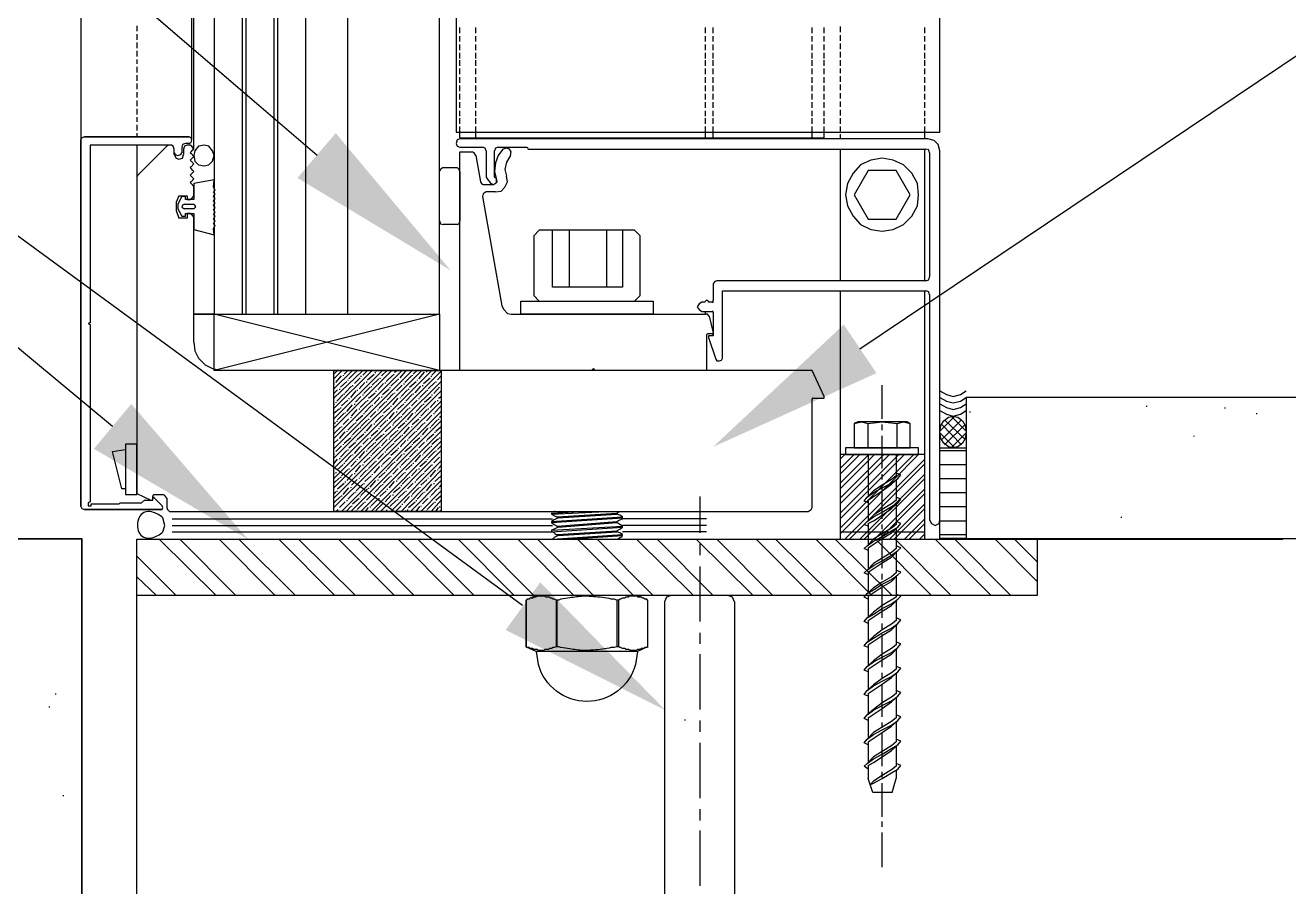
# Model space of a CAD drawing. Header units: millimetres. Extents: x 14345 to 64157, y -11631 to -3212.
# Drawn here: x 31338 to 32769, y -7122 to -6146 of the extents above; entities that cross this region are included whole.
import ezdxf

# ---------------------------------------------------------------- set-up
doc = ezdxf.new("R2010")
doc.units = ezdxf.units.MM
doc.header["$MEASUREMENT"] = 0
doc.layers.add('NewA-Zz_30_30-P_ExternalReferenceDrawing', color=7, linetype='Continuous')

msp = doc.modelspace()

# ---------------------------------------------------------------- hatches: boundary and pattern name
at = {"layer": 'NewA-Zz_30_30-P_ExternalReferenceDrawing', "linetype": 'Continuous', "lineweight": 13}
for points in [[(31689.4, -6268.3), (31646, -6319.1), (31819.6, -6423.8)], [(32302.2, -6540.3), (32265.2, -6485.2), (32117, -6623.9)], [(31457.7, -6575.2), (31415.3, -6626), (31589.9, -6728.6)], [(31921.2, -6777.3), (31882, -6831.3), (32063, -6922.3)]]:
    msp.add_hatch(color=7, dxfattribs=at).paths.add_polyline_path(points)

# ---------------------------------------------------------------- linework, layer by layer
at = {"layer": 'NewA-Zz_30_30-P_ExternalReferenceDrawing', "linetype": 'Continuous', "flags": 128}
for points in [[(31400.5, -3581.2), (31400.5, -6691.6)], [(31526.4, -6275.7), (31526.4, -3581.2)], [(31528.6, -6286.3), (31528.6, -3581.2)], [(31551.8, -3581.2), (31551.8, -6473.6), (31806.9, -6473.6), (31806.9, -3581.2)], [(31583.6, -6473.6), (31583.6, -3581.2)], [(31587.8, -6473.6), (31587.8, -3581.2)], [(31619.6, -6473.6), (31619.6, -3581.2)], [(31623.8, -6473.6), (31623.8, -3581.2)], [(31655.6, -6473.6), (31655.6, -3581.2)], [(31703.2, -6473.6), (31703.2, -3581.2)], [(31826, -6267.2), (32374.2, -6267.2), (32374.2, -3581.2)], [(31826, -3581.2), (31826, -6267.2), (32374.2, -6267.2)], [(31668.3, -6293.7), (30052.2, -4908.3), (29852.2, -4908.3)], [(32283.2, -6512.7), (34251.7, -5190.9), (34451.7, -5190.9)], [(31436.5, -6600.6), (30052.2, -5450.2), (29852.2, -5450.2)], [(31901.1, -6803.8), (30052.2, -5450.2)], [(31464, -6146.6), (31464, -6152.9)], [(31464, -6156.1), (31464, -6162.4)], [(31830.2, -6155), (31830.2, -6148.7)], [(31848.2, -6155), (31848.2, -6148.7)], [(32108.5, -6155), (32108.5, -6148.7)], [(32117, -6155), (32117, -6148.7)], [(32229.2, -6155), (32229.2, -6148.7)], [(32242.9, -6155), (32242.9, -6148.7)], [(32260.9, -6147.6), (32260.9, -6154)], [(32260.9, -6157.1), (32260.9, -6163.5)], [(32357.2, -6155), (32357.2, -6148.7)], [(31464, -6165.6), (31464, -6172)], [(31830.2, -6164.5), (31830.2, -6158.2)], [(31830.2, -6174.1), (31830.2, -6167.7)], [(31848.2, -6164.5), (31848.2, -6158.2)], [(31848.2, -6174.1), (31848.2, -6167.7)], [(32108.5, -6164.5), (32108.5, -6158.2)], [(32108.5, -6174.1), (32108.5, -6167.7)], [(32117, -6164.5), (32117, -6158.2)], [(32117, -6174.1), (32117, -6167.7)], [(32229.2, -6164.5), (32229.2, -6158.2)], [(32229.2, -6174.1), (32229.2, -6167.7)], [(32242.9, -6164.5), (32242.9, -6158.2)], [(32242.9, -6174.1), (32242.9, -6167.7)], [(32260.9, -6166.7), (32260.9, -6173)], [(32357.2, -6164.5), (32357.2, -6158.2)], [(32357.2, -6174.1), (32357.2, -6167.7)], [(31464, -6175.1), (31464, -6181.5)], [(31464, -6184.7), (31464, -6189.9)], [(31830.2, -6183.6), (31830.2, -6177.2)], [(31830.2, -6192.1), (31830.2, -6185.7)], [(31848.2, -6183.6), (31848.2, -6177.2)], [(31848.2, -6192.1), (31848.2, -6185.7)], [(32108.5, -6183.6), (32108.5, -6177.2)], [(32108.5, -6192.1), (32108.5, -6185.7)], [(32117, -6183.6), (32117, -6177.2)], [(32117, -6192.1), (32117, -6185.7)], [(32229.2, -6183.6), (32229.2, -6177.2)], [(32229.2, -6192.1), (32229.2, -6185.7)], [(32242.9, -6183.6), (32242.9, -6177.2)], [(32242.9, -6192.1), (32242.9, -6185.7)], [(32260.9, -6176.2), (32260.9, -6182.5)], [(32260.9, -6185.7), (32260.9, -6192.1)], [(32357.2, -6183.6), (32357.2, -6177.2)], [(32357.2, -6192.1), (32357.2, -6185.7)], [(31464, -6193.1), (31464, -6199.5)], [(31830.2, -6201.6), (31830.2, -6195.2)], [(31848.2, -6201.6), (31848.2, -6195.2)], [(32108.5, -6201.6), (32108.5, -6195.2)], [(32117, -6201.6), (32117, -6195.2)], [(32229.2, -6201.6), (32229.2, -6195.2)], [(32242.9, -6201.6), (32242.9, -6195.2)], [(32260.9, -6195.2), (32260.9, -6200.5)], [(32357.2, -6201.6), (32357.2, -6195.2)], [(31464, -6202.6), (31464, -6209)], [(31464, -6212.2), (31464, -6218.5)], [(31830.2, -6211.1), (31830.2, -6204.8)], [(31830.2, -6220.6), (31830.2, -6214.3)], [(31848.2, -6211.1), (31848.2, -6204.8)], [(31848.2, -6220.6), (31848.2, -6214.3)], [(32108.5, -6211.1), (32108.5, -6204.8)], [(32108.5, -6220.6), (32108.5, -6214.3)], [(32117, -6211.1), (32117, -6204.8)], [(32117, -6220.6), (32117, -6214.3)], [(32229.2, -6211.1), (32229.2, -6204.8)], [(32229.2, -6220.6), (32229.2, -6214.3)], [(32242.9, -6211.1), (32242.9, -6204.8)], [(32242.9, -6220.6), (32242.9, -6214.3)], [(32260.9, -6203.7), (32260.9, -6210.1)], [(32260.9, -6213.2), (32260.9, -6219.6)], [(32357.2, -6211.1), (32357.2, -6204.8)], [(32357.2, -6220.6), (32357.2, -6214.3)], [(31464, -6221.7), (31464, -6228)], [(31830.2, -6230.2), (31830.2, -6223.8)], [(31848.2, -6230.2), (31848.2, -6223.8)], [(32108.5, -6230.2), (32108.5, -6223.8)], [(32117, -6230.2), (32117, -6223.8)], [(32229.2, -6230.2), (32229.2, -6223.8)], [(32242.9, -6230.2), (32242.9, -6223.8)], [(32260.9, -6222.8), (32260.9, -6229.1)], [(32357.2, -6230.2), (32357.2, -6223.8)], [(31464, -6231.2), (31464, -6237.6)], [(31464, -6240.7), (31464, -6247.1)], [(31830.2, -6239.7), (31830.2, -6233.3)], [(31830.2, -6249.2), (31830.2, -6242.9)], [(31848.2, -6239.7), (31848.2, -6233.3)], [(31848.2, -6249.2), (31848.2, -6242.9)], [(32108.5, -6239.7), (32108.5, -6233.3)], [(32108.5, -6249.2), (32108.5, -6242.9)], [(32117, -6239.7), (32117, -6233.3)], [(32117, -6249.2), (32117, -6242.9)], [(32229.2, -6239.7), (32229.2, -6233.3)], [(32229.2, -6249.2), (32229.2, -6242.9)], [(32242.9, -6239.7), (32242.9, -6233.3)], [(32242.9, -6249.2), (32242.9, -6242.9)], [(32260.9, -6232.3), (32260.9, -6238.6)], [(32260.9, -6241.8), (32260.9, -6248.2)], [(32357.2, -6239.7), (32357.2, -6233.3)], [(32357.2, -6249.2), (32357.2, -6242.9)], [(31464, -6250.3), (31464, -6255.6)], [(31830.2, -6257.7), (31830.2, -6251.3)], [(31848.2, -6257.7), (31848.2, -6251.3)], [(32108.5, -6257.7), (32108.5, -6251.3)], [(32117, -6257.7), (32117, -6251.3)], [(32229.2, -6257.7), (32229.2, -6251.3)], [(32242.9, -6257.7), (32242.9, -6251.3)], [(32260.9, -6251.3), (32260.9, -6257.7)], [(32357.2, -6257.7), (32357.2, -6251.3)], [(31464, -6258.7), (31464, -6265.1)], [(31464, -6268.3), (31464, -6272.5)], [(31830.2, -6273.6), (31830.2, -6260.9)], [(31848.2, -6273.6), (31848.2, -6260.9)], [(32108.5, -6273.6), (32108.5, -6260.9)], [(32117, -6273.6), (32117, -6260.9)], [(32229.2, -6273.6), (32229.2, -6260.9)], [(32242.9, -6273.6), (32242.9, -6260.9)], [(32260.9, -6260.9), (32260.9, -6266.1)], [(32260.9, -6269.3), (32260.9, -6274.6)], [(32357.2, -6274.6), (32357.2, -6260.9)], [(31404.7, -6272.5), (31401.6, -6273.6), (31400.5, -6275.7)], [(31523.3, -6279.9), (31525.4, -6278.8), (31526.4, -6275.7), (31525.4, -6273.6), (31523.3, -6272.5), (31404.7, -6272.5), (31401.6, -6273.6), (31400.5, -6275.7), (31400.5, -6691.6), (31401.6, -6693.7), (31404.7, -6694.8), (31492.6, -6694.8), (31493.6, -6692.7)], [(31400.5, -6691.6), (31400.5, -6275.7)], [(31404.7, -6272.5), (31523.3, -6272.5)], [(31506.3, -6290.5), (31506.3, -6286.3), (31505.3, -6283.1), (31503.2, -6282), (31411.1, -6282), (31411.1, -6483.1), (31409, -6484.2), (31411.1, -6485.2), (31411.1, -6686.3), (31409, -6687.4), (31409, -6690.5), (31412.1, -6690.5), (31412.1, -6688.4), (31443.9, -6688.4), (31445, -6687.4), (31469.3, -6687.4), (31472.5, -6684.2), (31482, -6684.2), (31482, -6682.1)], [(31506.3, -6292.6), (31506.3, -6286.3), (31505.3, -6283.1), (31503.2, -6282), (31500, -6282), (31497.9, -6283.1), (31465.1, -6315.9), (31464, -6318), (31464, -6676.8), (31479.9, -6684.2), (31480.9, -6684.2), (31482, -6683.1), (31482, -6680)], [(31464, -6282), (31464, -6318)], [(31523.3, -6279.9), (31519, -6279.9), (31515.9, -6281), (31514.8, -6284.1), (31514.8, -6290.5)], [(31528.6, -6286.3), (31526.4, -6283.1), (31524.3, -6282), (31521.2, -6282), (31518, -6283.1), (31516.9, -6286.3), (31516.9, -6292.6)], [(31523.3, -6279.9), (31525.4, -6278.8), (31526.4, -6275.7), (31525.4, -6273.6), (31523.3, -6272.5)], [(32362.5, -6451.4), (32362.5, -6706.4), (32364.6, -6710.6), (32368.9, -6712.8), (32373.1, -6710.6), (32374.2, -6706.4), (32374.2, -6288.4), (32372.1, -6281), (32367.8, -6276.7), (32360.4, -6274.6), (31830.2, -6274.6), (31827, -6275.7), (31826, -6279.9), (31827, -6283.1), (31830.2, -6284.1), (31855.6, -6284.1)], [(32362.5, -6706.4), (32364.6, -6710.6), (32368.9, -6712.8), (32373.1, -6710.6), (32374.2, -6706.4), (32374.2, -6288.4), (32372.1, -6281), (32367.8, -6276.7), (32360.4, -6274.6), (31830.2, -6274.6), (31827, -6275.7), (31826, -6279.9), (31827, -6283.1), (31830.2, -6284.1)], [(31830.2, -6273.6), (32242.9, -6273.6)], [(31859.8, -6288.4), (31858.8, -6285.2), (31855.6, -6284.1)], [(31873.6, -6284.1), (31870.4, -6285.2), (31869.3, -6288.4)], [(31873.6, -6284.1), (31906.4, -6284.1), (31907.4, -6286.3), (32358.3, -6286.3)], [(31887.3, -6293.7), (31888.4, -6289.4), (31886.3, -6286.3), (31883.1, -6285.2), (31878.9, -6286.3)], [(31506.3, -6290.5), (31507.4, -6292.6), (31510.6, -6293.7), (31513.7, -6292.6), (31514.8, -6290.5)], [(31506.3, -6292.6), (31508.5, -6296.8), (31511.6, -6297.9), (31515.9, -6296.8), (31516.9, -6292.6)], [(31525.4, -6289.4), (31524.3, -6290.5), (31525.4, -6291.5)], [(31525.4, -6297.9), (31524.3, -6299), (31525.4, -6300)], [(31525.4, -6289.4), (31527.5, -6287.3), (31528.6, -6286.3)], [(31525.4, -6297.9), (31527.5, -6295.8), (31528.6, -6294.7), (31525.4, -6291.5)], [(31525.4, -6306.4), (31528.6, -6303.2), (31527.5, -6302.1), (31525.4, -6300)], [(32115.9, -6495.8), (32110.6, -6495.8), (32109.6, -6496.9), (32109.6, -6537.1), (31983.6, -6537.1), (31981.5, -6535), (31979.4, -6537.1), (31830.2, -6537.1), (31830.2, -6289.4), (31843.9, -6289.4)], [(31848.2, -6293.7), (31846.1, -6290.5), (31843.9, -6289.4)], [(31848.2, -6293.7), (31853.5, -6323.3), (31854.5, -6325.4), (31856.6, -6326.5), (31868.3, -6326.5), (31871.5, -6324.4), (31871.5, -6321.2)], [(31859.8, -6288.4), (31859.8, -6318), (31860.9, -6320.1), (31865.1, -6325.4), (31868.3, -6326.5), (31870.4, -6325.4), (31872.5, -6323.3), (31871.5, -6320.1), (31869.3, -6318), (31869.3, -6288.4)], [(31878.9, -6286.3), (31873.6, -6293.7), (31870.4, -6302.1), (31869.3, -6311.7), (31871.5, -6321.2)], [(31887.3, -6293.7), (31883.1, -6301.1), (31881, -6309.5), (31883.1, -6316.9)], [(32260.9, -6286.3), (32260.9, -6435.5)], [(32357.2, -6435.5), (32357.2, -6286.3)], [(32362.5, -6290.5), (32361.5, -6287.3), (32358.3, -6286.3)], [(32362.5, -6290.5), (32362.5, -6431.2)], [(31525.4, -6306.4), (31524.3, -6307.4), (31525.4, -6308.5)], [(31525.4, -6314.8), (31528.6, -6311.7), (31527.5, -6310.6), (31525.4, -6308.5)], [(31811.1, -6307.4), (31808, -6309.5), (31806.9, -6311.7)], [(31806.9, -6367.7), (31806.9, -6311.7)], [(31811.1, -6307.4), (31827, -6307.4)], [(31830.2, -6311.7), (31829.1, -6309.5), (31827, -6307.4)], [(31830.2, -6311.7), (31830.2, -6367.7)], [(31511.6, -6339.2), (31521.2, -6339.2), (31521.2, -6343.4), (31524.3, -6343.4), (31526.4, -6342.3), (31528.6, -6339.2), (31528.6, -6328.6), (31525.4, -6325.4)], [(31525.4, -6314.8), (31524.3, -6315.9), (31525.4, -6316.9)], [(31525.4, -6323.3), (31524.3, -6324.4), (31525.4, -6325.4)], [(31525.4, -6323.3), (31528.6, -6320.1), (31527.5, -6319.1), (31525.4, -6316.9)], [(31870.4, -6334.9), (31876.8, -6333.9), (31881, -6329.6), (31884.2, -6323.3), (31883.1, -6316.9)], [(31511.6, -6339.2), (31508.5, -6346.6), (31508.5, -6356.1), (31511.6, -6364.6)], [(31870.4, -6334.9), (31859.8, -6334.9), (31856.6, -6337.1), (31855.6, -6340.2), (31877.8, -6464.1), (31879.9, -6468.3), (31884.2, -6472.5), (31888.4, -6473.6), (32108.5, -6473.6)], [(31518, -6348.7), (31515.9, -6349.8), (31514.8, -6351.9), (31515.9, -6352.9), (31518, -6354)], [(31518, -6348.7), (31528.6, -6348.7)], [(31528.6, -6354), (31518, -6354)], [(31528.6, -6354), (31529.6, -6352.9), (31530.7, -6351.9), (31529.6, -6349.8), (31528.6, -6348.7)], [(31528.6, -6505.3), (31528.6, -6363.5), (31526.4, -6360.3), (31524.3, -6359.3), (31521.2, -6359.3), (31521.2, -6364.6), (31511.6, -6364.6)], [(31806.9, -6367.7), (31808, -6370.9), (31811.1, -6372)], [(31827, -6372), (31811.1, -6372)], [(31827, -6372), (31829.1, -6370.9), (31830.2, -6367.7)], [(31920.1, -6378.3), (31913.8, -6384.7)], [(31913.8, -6384.7), (31913.8, -6452.4)], [(32028.1, -6378.3), (31920.1, -6378.3)], [(32014.3, -6378.3), (32014.3, -6442.9), (31935, -6442.9), (31935, -6378.3)], [(31954, -6378.3), (31954, -6442.9)], [(31996.3, -6378.3), (31996.3, -6442.9)], [(32034.4, -6384.7), (32028.1, -6378.3)], [(32028.1, -6458.8), (32034.4, -6452.4), (32034.4, -6384.7)], [(32358.3, -6435.5), (32121.2, -6435.5), (32119.1, -6436.5), (32117, -6438.7)], [(32117, -6438.7), (32117, -6457.7)], [(32358.3, -6435.5), (32361.5, -6434.4), (32362.5, -6431.2)], [(31913.8, -6452.4), (31920.1, -6458.8)], [(32115.9, -6459.8), (32111.7, -6459.8), (32111.7, -6458.8), (32109.6, -6457.7), (32107.5, -6459.8), (32104.3, -6459.8), (32101.1, -6461.9), (32099, -6465.1), (32101.1, -6468.3), (32104.3, -6470.4), (32115.9, -6470.4)], [(32117, -6471.5), (32117, -6497.9), (32111.7, -6497.9), (32111.7, -6500), (32120.2, -6524.4), (32121.2, -6526.5), (32124.4, -6526.5), (32126.5, -6525.4), (32127.6, -6523.3), (32127.6, -6447.1), (32358.3, -6447.1)], [(32115.9, -6459.8), (32117, -6459.8), (32117, -6457.7)], [(32260.9, -6447.1), (32260.9, -6720.2), (32357.2, -6720.2), (32357.2, -6447.1)], [(32362.5, -6451.4), (32361.5, -6448.2), (32358.3, -6447.1)], [(31920.1, -6458.8), (32028.1, -6458.8)], [(32108.5, -6473.6), (32108.5, -6470.4)], [(32117, -6471.5), (32117, -6470.4), (32115.9, -6470.4)], [(31551.8, -6473.6), (31528.6, -6473.6)], [(31528.6, -6473.6), (31551.8, -6473.6)], [(31806.9, -6537.1), (31551.8, -6473.6)], [(31806.9, -6473.6), (31551.8, -6537.1)], [(32112.8, -6475.7), (32110.6, -6473.6), (32108.5, -6473.6)], [(32112.8, -6475.7), (32117, -6494.7)], [(32115.9, -6495.8), (32117, -6495.8), (32117, -6494.7)], [(31528.6, -6505.3), (31529.6, -6514.9), (31533.9, -6523.3), (31541.3, -6530.7), (31549.7, -6535), (31560.3, -6537.1)], [(32230.2, -6568.8), (32242.9, -6568.8), (32242.9, -6566.7), (32229.2, -6537.1), (31560.3, -6537.1)], [(31687.3, -6546.6), (31696.8, -6537.1)], [(31687.3, -6558.2), (31708.5, -6537.1)], [(31687.3, -6568.8), (31720.1, -6537.1)], [(31687.3, -6580.5), (31730.7, -6537.1)], [(31687.3, -6592.1), (31742.3, -6537.1)], [(31687.3, -6602.7), (31752.9, -6537.1)], [(31687.3, -6614.3), (31764.6, -6537.1)], [(31687.3, -6626), (31776.2, -6537.1)], [(31687.3, -6636.6), (31786.8, -6537.1)], [(31687.3, -6648.2), (31798.4, -6537.1)], [(31687.3, -6659.8), (31809, -6538.1)], [(31687.3, -6541.3), (31690.5, -6538.1)], [(31689.4, -6550.8), (31695.8, -6543.4)], [(31697.9, -6542.4), (31697.9, -6543.4)], [(31699, -6541.3), (31703.2, -6537.1)], [(31704.2, -6546.6), (31711.7, -6539.2)], [(31712.7, -6538.1), (31712.7, -6539.2)], [(31718, -6543.4), (31718, -6544.5)], [(31720.1, -6542.4), (31725.4, -6537.1)], [(31725.4, -6547.7), (31732.8, -6541.3)], [(31733.9, -6539.2), (31733.9, -6540.3)], [(31734.9, -6538.1), (31737.1, -6537.1)], [(31741.3, -6543.4), (31747.6, -6537.1)], [(31746.6, -6549.8), (31754, -6542.4)], [(31755, -6541.3), (31755, -6542.4)], [(31756.1, -6539.2), (31759.3, -6537.1)], [(31762.5, -6545.5), (31768.8, -6538.1)], [(31767.7, -6550.8), (31775.2, -6543.4)], [(31776.2, -6542.4), (31776.2, -6543.4)], [(31777.3, -6541.3), (31781.5, -6537.1)], [(31783.6, -6546.6), (31790, -6539.2)], [(31792.1, -6538.1), (31792.1, -6539.2)], [(31797.4, -6543.4), (31797.4, -6544.5)], [(31798.4, -6542.4), (31803.7, -6537.1)], [(31804.8, -6547.7), (31809, -6543.4)], [(31687.3, -6670.4), (31809, -6549.8)], [(31687.3, -6551.9), (31687.3, -6553)], [(31694.7, -6556.1), (31702.1, -6549.8)], [(31700, -6562.5), (31707.4, -6555.1)], [(31703.2, -6547.7), (31703.2, -6548.7)], [(31708.5, -6554), (31708.5, -6555.1)], [(31710.6, -6551.9), (31716.9, -6545.5)], [(31715.9, -6558.2), (31722.2, -6550.8)], [(31721.2, -6563.5), (31728.6, -6556.1)], [(31724.4, -6549.8), (31724.4, -6550.8)], [(31729.6, -6555.1), (31729.6, -6556.1)], [(31730.7, -6554), (31738.1, -6546.6)], [(31737.1, -6559.3), (31743.4, -6551.9)], [(31739.2, -6545.5), (31739.2, -6546.6)], [(31745.5, -6550.8), (31745.5, -6551.9)], [(31750.8, -6556.1), (31750.8, -6557.2)], [(31751.9, -6555.1), (31759.3, -6547.7)], [(31758.2, -6560.4), (31764.6, -6554)], [(31760.3, -6546.6), (31760.3, -6547.7)], [(31766.7, -6551.9), (31766.7, -6553)], [(31773, -6556.1), (31780.4, -6549.8)], [(31779.4, -6562.5), (31785.7, -6555.1)], [(31781.5, -6547.7), (31781.5, -6548.7)], [(31787.9, -6554), (31787.9, -6555.1)], [(31788.9, -6551.9), (31796.3, -6545.5)], [(31794.2, -6558.2), (31801.6, -6550.8)], [(31800.6, -6563.5), (31806.9, -6556.1)], [(31802.7, -6549.8), (31802.7, -6550.8)], [(32308.6, -6592.1), (32308.6, -6554)], [(31497.9, -6682.1), (31497.9, -6692.7), (31498.9, -6694.8), (31501, -6696.9), (32224.9, -6696.9), (32228.1, -6694.8), (32229.2, -6692.7), (32229.2, -6569.9)], [(31687.3, -6563.5), (31691.5, -6559.3)], [(31687.3, -6682.1), (31809, -6560.4)], [(31687.3, -6692.7), (31809, -6572)], [(31690.5, -6572), (31697.9, -6564.6)], [(31693.7, -6558.2), (31693.7, -6559.3)], [(31695.8, -6577.3), (31703.2, -6570.9)], [(31699, -6563.5), (31699, -6564.6)], [(31704.2, -6568.8), (31704.2, -6569.9)], [(31706.4, -6567.8), (31712.7, -6560.4)], [(31711.7, -6573.1), (31718, -6566.7)], [(31713.8, -6559.3), (31713.8, -6560.4)], [(31716.9, -6579.4), (31724.4, -6572)], [(31720.1, -6564.6), (31720.1, -6565.7)], [(31725.4, -6570.9), (31725.4, -6572)], [(31726.5, -6568.8), (31733.9, -6562.5)], [(31732.8, -6575.2), (31739.2, -6567.8)], [(31734.9, -6560.4), (31734.9, -6561.4)], [(31741.3, -6566.7), (31741.3, -6567.8)], [(31742.3, -6564.6), (31749.8, -6558.2)], [(31746.6, -6572), (31746.6, -6573.1)], [(31747.6, -6570.9), (31755, -6563.5)], [(31754, -6576.2), (31760.3, -6568.8)], [(31756.1, -6562.5), (31756.1, -6563.5)], [(31762.5, -6567.8), (31762.5, -6568.8)], [(31763.5, -6566.7), (31770.9, -6559.3)], [(31768.8, -6572), (31776.2, -6564.6)], [(31772, -6558.2), (31772, -6559.3)], [(31775.2, -6577.3), (31781.5, -6570.9)], [(31777.3, -6563.5), (31777.3, -6564.6)], [(31783.6, -6568.8), (31783.6, -6569.9)], [(31784.7, -6567.8), (31792.1, -6560.4)], [(31790, -6573.1), (31797.4, -6566.7)], [(31793.1, -6559.3), (31793.1, -6560.4)], [(31796.3, -6579.4), (31802.7, -6572)], [(31798.4, -6564.6), (31798.4, -6565.7)], [(31804.8, -6570.9), (31804.8, -6572)], [(31805.8, -6568.8), (31809, -6566.7)], [(32230.2, -6568.8), (32229.2, -6568.8), (32229.2, -6569.9)], [(32374.2, -6560.4), (32381.6, -6564.6), (32389, -6566.7), (32397.5, -6564.6), (32403.8, -6560.4)], [(32374.2, -6567.8), (32381.6, -6572), (32389, -6574.1), (32397.5, -6572), (32403.8, -6567.8)], [(31687.3, -6575.2), (31687.3, -6576.2)], [(31687.3, -6585.8), (31693.7, -6580.5)], [(31689.4, -6573.1), (31689.4, -6574.1)], [(31691.5, -6593.2), (31699, -6585.8)], [(31694.7, -6579.4), (31694.7, -6580.5)], [(31695.8, -6696.9), (31809, -6583.6)], [(31700, -6584.7), (31700, -6585.8)], [(31702.1, -6583.6), (31708.5, -6576.2)], [(31707.4, -6588.9), (31713.8, -6581.5)], [(31710.6, -6575.2), (31710.6, -6576.2)], [(31715.9, -6580.5), (31715.9, -6581.5)], [(31721.2, -6585.8), (31721.2, -6586.8)], [(31722.2, -6584.7), (31729.6, -6577.3)], [(31728.6, -6590), (31734.9, -6583.6)], [(31730.7, -6576.2), (31730.7, -6577.3)], [(31737.1, -6581.5), (31737.1, -6582.6)], [(31738.1, -6580.5), (31745.5, -6573.1)], [(31743.4, -6585.8), (31750.8, -6579.4)], [(31749.8, -6592.1), (31756.1, -6584.7)], [(31751.9, -6577.3), (31751.9, -6578.4)], [(31758.2, -6583.6), (31758.2, -6584.7)], [(31759.3, -6581.5), (31766.7, -6575.2)], [(31764.6, -6587.9), (31772, -6580.5)], [(31767.7, -6573.1), (31767.7, -6574.1)], [(31770.9, -6593.2), (31777.3, -6585.8)], [(31773, -6579.4), (31773, -6580.5)], [(31779.4, -6584.7), (31779.4, -6585.8)], [(31780.4, -6583.6), (31787.9, -6576.2)], [(31785.7, -6588.9), (31793.1, -6581.5)], [(31788.9, -6575.2), (31788.9, -6576.2)], [(31794.2, -6580.5), (31794.2, -6581.5)], [(31800.6, -6585.8), (31800.6, -6586.8)], [(31801.6, -6584.7), (31809, -6577.3)], [(32374.2, -6575.2), (32381.6, -6579.4), (32389, -6581.5), (32397.5, -6579.4), (32403.8, -6575.2)], [(32374.2, -6582.6), (32381.6, -6586.8), (32389, -6588.9), (32397.5, -6586.8), (32403.8, -6582.6)], [(32408, -6583.6), (32408, -6584.7)], [(32608.1, -6577.3), (32608.1, -6578.4)], [(32697, -6579.4), (32697, -6580.5)], [(32732.9, -6585.8), (32732.9, -6586.8)], [(31687.3, -6597.4), (31689.4, -6596.3)], [(31690.5, -6594.2), (31690.5, -6595.3)], [(31695.8, -6600.6), (31695.8, -6601.6)], [(31697.9, -6598.5), (31704.2, -6592.1)], [(31703.2, -6604.8), (31710.6, -6597.4)], [(31706.4, -6590), (31706.4, -6591.1)], [(31706.4, -6696.9), (31809, -6594.2)], [(31711.7, -6596.3), (31711.7, -6597.4)], [(31712.7, -6594.2), (31720.1, -6587.9)], [(31718, -6600.6), (31725.4, -6593.2)], [(31724.4, -6605.9), (31730.7, -6598.5)], [(31726.5, -6592.1), (31726.5, -6593.2)], [(31732.8, -6597.4), (31732.8, -6598.5)], [(31733.9, -6596.3), (31741.3, -6588.9)], [(31739.2, -6601.6), (31746.6, -6594.2)], [(31742.3, -6587.9), (31742.3, -6588.9)], [(31745.5, -6606.9), (31751.9, -6600.6)], [(31747.6, -6593.2), (31747.6, -6594.2)], [(31754, -6598.5), (31754, -6599.5)], [(31755, -6597.4), (31762.5, -6590)], [(31760.3, -6602.7), (31767.7, -6596.3)], [(31763.5, -6588.9), (31763.5, -6590)], [(31768.8, -6594.2), (31768.8, -6595.3)], [(31775.2, -6600.6), (31775.2, -6601.6)], [(31776.2, -6598.5), (31783.6, -6592.1)], [(31781.5, -6604.8), (31788.9, -6597.4)], [(31784.7, -6590), (31784.7, -6591.1)], [(31790, -6596.3), (31790, -6597.4)], [(31792.1, -6594.2), (31798.4, -6587.9)], [(31797.4, -6600.6), (31804.8, -6593.2)], [(31802.7, -6605.9), (31809, -6600.6)], [(31805.8, -6592.1), (31805.8, -6593.2)], [(31806.9, -6590), (31809, -6588.9)], [(32276.8, -6597.4), (32285.3, -6595.3), (32292.7, -6597.4)], [(32337.1, -6595.3), (32281, -6595.3), (32276.8, -6597.4)], [(32276.8, -6597.4), (32276.8, -6624.9), (32340.3, -6624.9)], [(32292.7, -6597.4), (32308.6, -6595.3), (32325.5, -6597.4)], [(32292.7, -6624.9), (32292.7, -6597.4)], [(32308.6, -6604.8), (32308.6, -6598.5)], [(32325.5, -6597.4), (32332.9, -6595.3), (32340.3, -6597.4)], [(32325.5, -6624.9), (32325.5, -6597.4)], [(32340.3, -6597.4), (32337.1, -6595.3)], [(32340.3, -6624.9), (32340.3, -6597.4)], [(32391.1, -6588.9), (32374.2, -6605.9)], [(32398.5, -6593.2), (32376.3, -6615.4)], [(32376.3, -6598.5), (32398.5, -6621.7)], [(32379.5, -6593.2), (32402.7, -6615.4)], [(32402.7, -6598.5), (32379.5, -6621.7)], [(32386.9, -6588.9), (32403.8, -6605.9)], [(31687.3, -6609), (31694.7, -6601.6)], [(31691.5, -6615.4), (31691.5, -6616.5)], [(31693.7, -6614.3), (31700, -6606.9)], [(31699, -6619.6), (31706.4, -6613.3)], [(31702.1, -6605.9), (31702.1, -6606.9)], [(31707.4, -6611.2), (31707.4, -6612.2)], [(31708.5, -6610.1), (31715.9, -6602.7)], [(31713.8, -6615.4), (31721.2, -6609)], [(31716.9, -6601.6), (31716.9, -6602.7)], [(31718, -6696.9), (31809, -6605.9)], [(31720.1, -6620.7), (31726.5, -6614.3)], [(31722.2, -6606.9), (31722.2, -6608)], [(31728.6, -6613.3), (31728.6, -6614.3)], [(31729.6, -6611.2), (31737.1, -6604.8)], [(31734.9, -6616.5), (31742.3, -6610.1)], [(31738.1, -6602.7), (31738.1, -6603.8)], [(31741.3, -6622.8), (31747.6, -6615.4)], [(31743.4, -6609), (31743.4, -6610.1)], [(31749.8, -6614.3), (31749.8, -6615.4)], [(31750.8, -6613.3), (31758.2, -6605.9)], [(31756.1, -6618.6), (31763.5, -6611.2)], [(31759.3, -6604.8), (31759.3, -6605.9)], [(31764.6, -6610.1), (31764.6, -6611.2)], [(31766.7, -6609), (31773, -6601.6)], [(31770.9, -6615.4), (31770.9, -6616.5)], [(31772, -6614.3), (31779.4, -6606.9)], [(31777.3, -6619.6), (31784.7, -6613.3)], [(31780.4, -6605.9), (31780.4, -6606.9)], [(31785.7, -6611.2), (31785.7, -6612.2)], [(31787.9, -6610.1), (31794.2, -6602.7)], [(31793.1, -6615.4), (31800.6, -6609)], [(31796.3, -6601.6), (31796.3, -6602.7)], [(31798.4, -6620.7), (31805.8, -6614.3)], [(31801.6, -6606.9), (31801.6, -6608)], [(31806.9, -6613.3), (31806.9, -6614.3)], [(32308.6, -6648.2), (32308.6, -6611.2)], [(32374.2, -6608), (32391.1, -6624.9)], [(32403.8, -6608), (32386.9, -6624.9)], [(32662, -6611.2), (32662, -6612.2)], [(31687.3, -6619.6), (31690.5, -6616.5)], [(31689.4, -6629.2), (31695.8, -6622.8)], [(31694.7, -6635.5), (31702.1, -6628.1)], [(31697.9, -6620.7), (31697.9, -6621.7)], [(31703.2, -6627), (31703.2, -6628.1)], [(31704.2, -6624.9), (31711.7, -6618.6)], [(31710.6, -6631.3), (31716.9, -6623.9)], [(31712.7, -6616.5), (31712.7, -6617.5)], [(31715.9, -6636.6), (31722.2, -6629.2)], [(31718, -6622.8), (31718, -6623.9)], [(31724.4, -6628.1), (31724.4, -6629.2)], [(31725.4, -6627), (31732.8, -6619.6)], [(31729.6, -6696.9), (31809, -6617.5)], [(31730.7, -6632.3), (31738.1, -6624.9)], [(31733.9, -6618.6), (31733.9, -6619.6)], [(31739.2, -6623.9), (31739.2, -6624.9)], [(31740.2, -6696.9), (31809, -6628.1)], [(31745.5, -6629.2), (31745.5, -6630.2)], [(31746.6, -6628.1), (31754, -6620.7)], [(31751.9, -6633.4), (31759.3, -6627)], [(31755, -6619.6), (31755, -6620.7)], [(31760.3, -6624.9), (31760.3, -6626)], [(31762.5, -6623.9), (31768.8, -6616.5)], [(31767.7, -6629.2), (31775.2, -6622.8)], [(31773, -6635.5), (31780.4, -6628.1)], [(31776.2, -6620.7), (31776.2, -6621.7)], [(31781.5, -6627), (31781.5, -6628.1)], [(31783.6, -6624.9), (31790, -6618.6)], [(31788.9, -6631.3), (31796.3, -6623.9)], [(31792.1, -6616.5), (31792.1, -6617.5)], [(31794.2, -6636.6), (31801.6, -6629.2)], [(31797.4, -6622.8), (31797.4, -6623.9)], [(31802.7, -6628.1), (31802.7, -6629.2)], [(31804.8, -6627), (31809, -6622.8)], [(32374.2, -6628.1), (32403.8, -6628.1)], [(31687.3, -6631.3), (31687.3, -6632.3)], [(31687.3, -6642.9), (31691.5, -6637.6)], [(31690.5, -6650.3), (31697.9, -6644)], [(31693.7, -6636.6), (31693.7, -6637.6)], [(31699, -6641.9), (31699, -6642.9)], [(31700, -6640.8), (31707.4, -6633.4)], [(31706.4, -6646.1), (31712.7, -6639.7)], [(31708.5, -6632.3), (31708.5, -6633.4)], [(31713.8, -6637.6), (31713.8, -6638.7)], [(31720.1, -6644), (31720.1, -6645)], [(31721.2, -6641.9), (31728.6, -6635.5)], [(31726.5, -6648.2), (31733.9, -6640.8)], [(31729.6, -6633.4), (31729.6, -6634.4)], [(31734.9, -6639.7), (31734.9, -6640.8)], [(31737.1, -6637.6), (31743.4, -6631.3)], [(31742.3, -6644), (31749.8, -6636.6)], [(31747.6, -6649.3), (31755, -6641.9)], [(31750.8, -6635.5), (31750.8, -6636.6)], [(31751.9, -6696.9), (31809, -6639.7)], [(31756.1, -6640.8), (31756.1, -6641.9)], [(31758.2, -6639.7), (31764.6, -6632.3)], [(31763.5, -6645), (31770.9, -6637.6)], [(31766.7, -6631.3), (31766.7, -6632.3)], [(31768.8, -6650.3), (31776.2, -6644)], [(31772, -6636.6), (31772, -6637.6)], [(31777.3, -6641.9), (31777.3, -6642.9)], [(31779.4, -6640.8), (31785.7, -6633.4)], [(31784.7, -6646.1), (31792.1, -6639.7)], [(31787.9, -6632.3), (31787.9, -6633.4)], [(31793.1, -6637.6), (31793.1, -6638.7)], [(31798.4, -6644), (31798.4, -6645)], [(31800.6, -6641.9), (31806.9, -6635.5)], [(32260.9, -6648.2), (32276.8, -6632.3)], [(32260.9, -6665.1), (32293.7, -6632.3)], [(32260.9, -6682.1), (32310.7, -6632.3)], [(32260.9, -6699), (32327.6, -6632.3)], [(32260.9, -6715.9), (32344.5, -6632.3)], [(32260.9, -6637.6), (32266.2, -6632.3)], [(32260.9, -6654.6), (32283.2, -6632.3)], [(32260.9, -6671.5), (32300.1, -6632.3)], [(32260.9, -6688.4), (32317, -6632.3)], [(32260.9, -6705.4), (32334, -6632.3)], [(32260.9, -6722.3), (32349.8, -6632.3)], [(32266.2, -6728.6), (32357.2, -6637.6)], [(32271.5, -6728.6), (32357.2, -6642.9)], [(32292.7, -6632.3), (32292.7, -6678.9)], [(32324.4, -6632.3), (32324.4, -6656.7)], [(32374.2, -6644), (32403.8, -6644)], [(31687.3, -6653.5), (31687.3, -6654.6)], [(31689.4, -6652.4), (31689.4, -6653.5)], [(31694.7, -6657.7), (31694.7, -6658.8)], [(31695.8, -6656.7), (31703.2, -6649.3)], [(31702.1, -6662), (31708.5, -6654.6)], [(31704.2, -6648.2), (31704.2, -6649.3)], [(31710.6, -6653.5), (31710.6, -6654.6)], [(31711.7, -6652.4), (31718, -6645)], [(31716.9, -6657.7), (31724.4, -6650.3)], [(31722.2, -6663), (31729.6, -6656.7)], [(31725.4, -6649.3), (31725.4, -6650.3)], [(31730.7, -6654.6), (31730.7, -6655.6)], [(31732.8, -6653.5), (31739.2, -6646.1)], [(31738.1, -6658.8), (31745.5, -6652.4)], [(31741.3, -6645), (31741.3, -6646.1)], [(31743.4, -6665.1), (31750.8, -6657.7)], [(31746.6, -6650.3), (31746.6, -6651.4)], [(31751.9, -6656.7), (31751.9, -6657.7)], [(31754, -6654.6), (31760.3, -6648.2)], [(31759.3, -6660.9), (31766.7, -6653.5)], [(31762.5, -6646.1), (31762.5, -6647.1)], [(31763.5, -6696.9), (31809, -6650.3)], [(31767.7, -6652.4), (31767.7, -6653.5)], [(31773, -6657.7), (31773, -6658.8)], [(31775.2, -6656.7), (31781.5, -6649.3)], [(31780.4, -6662), (31787.9, -6654.6)], [(31783.6, -6648.2), (31783.6, -6649.3)], [(31788.9, -6653.5), (31788.9, -6654.6)], [(31790, -6652.4), (31797.4, -6645)], [(31796.3, -6657.7), (31802.7, -6650.3)], [(31801.6, -6663), (31809, -6656.7)], [(31804.8, -6649.3), (31804.8, -6650.3)], [(31805.8, -6648.2), (31809, -6645)], [(32283.2, -6728.6), (32357.2, -6654.6)], [(32292.7, -6687.4), (32288.4, -6685.2), (32291.6, -6681), (32299, -6675.7), (32308.6, -6670.4), (32319.1, -6665.1), (32326.5, -6659.8), (32329.7, -6655.6), (32324.4, -6653.5)], [(32324.4, -6656.7), (32319.1, -6660.9), (32308.6, -6667.3), (32299, -6673.6), (32291.6, -6681)], [(32308.6, -6660.9), (32308.6, -6654.6)], [(31687.3, -6665.1), (31693.7, -6658.8)], [(31691.5, -6671.5), (31699, -6665.1)], [(31697.9, -6677.8), (31704.2, -6670.4)], [(31700, -6663), (31700, -6664.1)], [(31706.4, -6669.4), (31706.4, -6670.4)], [(31707.4, -6667.3), (31713.8, -6660.9)], [(31712.7, -6673.6), (31720.1, -6666.2)], [(31715.9, -6658.8), (31715.9, -6659.8)], [(31718, -6678.9), (31725.4, -6671.5)], [(31721.2, -6665.1), (31721.2, -6666.2)], [(31726.5, -6670.4), (31726.5, -6671.5)], [(31728.6, -6669.4), (31734.9, -6662)], [(31733.9, -6674.7), (31741.3, -6667.3)], [(31737.1, -6660.9), (31737.1, -6662)], [(31742.3, -6666.2), (31742.3, -6667.3)], [(31747.6, -6671.5), (31747.6, -6672.5)], [(31749.8, -6670.4), (31756.1, -6663)], [(31755, -6675.7), (31762.5, -6669.4)], [(31758.2, -6662), (31758.2, -6663)], [(31763.5, -6667.3), (31763.5, -6668.3)], [(31764.6, -6666.2), (31772, -6658.8)], [(31770.9, -6671.5), (31777.3, -6665.1)], [(31774.1, -6696.9), (31809, -6662)], [(31776.2, -6677.8), (31783.6, -6670.4)], [(31779.4, -6663), (31779.4, -6664.1)], [(31784.7, -6669.4), (31784.7, -6670.4)], [(31785.7, -6667.3), (31793.1, -6660.9)], [(31792.1, -6673.6), (31798.4, -6666.2)], [(31794.2, -6658.8), (31794.2, -6659.8)], [(31797.4, -6678.9), (31804.8, -6671.5)], [(31800.6, -6665.1), (31800.6, -6666.2)], [(31805.8, -6670.4), (31805.8, -6671.5)], [(31806.9, -6669.4), (31809, -6667.3)], [(32288.4, -6728.6), (32357.2, -6659.8)], [(32292.7, -6684.2), (32308.6, -6673.6), (32319.1, -6666.2), (32326.5, -6659.8)], [(32300.1, -6728.6), (32357.2, -6671.5)], [(32308.6, -6705.4), (32308.6, -6667.3)], [(32324.4, -6660.9), (32324.4, -6684.2)], [(32374.2, -6659.8), (32403.8, -6659.8)], [(31483.1, -6677.8), (31482, -6678.9), (31482, -6680)], [(31484.1, -6682.1), (31483.1, -6681), (31482, -6682.1)], [(31483.1, -6677.8), (31493.6, -6677.8)], [(31484.1, -6682.1), (31492.6, -6690.5)], [(31497.9, -6682.1), (31495.8, -6678.9), (31493.6, -6677.8)], [(31687.3, -6676.8), (31689.4, -6674.7)], [(31687.3, -6687.4), (31694.7, -6680)], [(31690.5, -6673.6), (31690.5, -6674.7)], [(31693.7, -6692.7), (31700, -6686.3)], [(31695.8, -6678.9), (31695.8, -6680)], [(31702.1, -6684.2), (31702.1, -6685.2)], [(31703.2, -6683.1), (31710.6, -6675.7)], [(31708.5, -6688.4), (31715.9, -6682.1)], [(31711.7, -6674.7), (31711.7, -6675.7)], [(31716.9, -6680), (31716.9, -6681)], [(31722.2, -6686.3), (31722.2, -6687.4)], [(31724.4, -6684.2), (31730.7, -6677.8)], [(31729.6, -6690.5), (31737.1, -6683.1)], [(31732.8, -6675.7), (31732.8, -6676.8)], [(31738.1, -6682.1), (31738.1, -6683.1)], [(31739.2, -6680), (31746.6, -6673.6)], [(31745.5, -6686.3), (31751.9, -6678.9)], [(31750.8, -6691.6), (31758.2, -6684.2)], [(31754, -6677.8), (31754, -6678.9)], [(31759.3, -6683.1), (31759.3, -6684.2)], [(31760.3, -6682.1), (31767.7, -6674.7)], [(31766.7, -6687.4), (31773, -6680)], [(31768.8, -6673.6), (31768.8, -6674.7)], [(31772, -6692.7), (31779.4, -6686.3)], [(31775.2, -6678.9), (31775.2, -6680)], [(31780.4, -6684.2), (31780.4, -6685.2)], [(31781.5, -6683.1), (31788.9, -6675.7)], [(31785.7, -6696.9), (31809, -6673.6)], [(31787.9, -6688.4), (31794.2, -6682.1)], [(31790, -6674.7), (31790, -6675.7)], [(31796.3, -6680), (31796.3, -6681)], [(31797.4, -6696.9), (31809, -6684.2)], [(31801.6, -6686.3), (31801.6, -6687.4)], [(31802.7, -6684.2), (31809, -6678.9)], [(32102.2, -6680), (32102.2, -6721.2)], [(32292.7, -6713.8), (32288.4, -6711.7), (32291.6, -6708.5), (32299, -6703.2), (32308.6, -6697.9), (32319.1, -6691.6), (32326.5, -6687.4), (32329.7, -6683.1), (32324.4, -6681)], [(32324.4, -6684.2), (32319.1, -6688.4), (32308.6, -6694.8), (32299, -6701.1), (32291.6, -6708.5)], [(32292.7, -6684.2), (32292.7, -6706.4)], [(32305.4, -6728.6), (32357.2, -6676.8)], [(32374.2, -6675.7), (32403.8, -6675.7)], [(31400.5, -6691.6), (31401.6, -6693.7), (31404.7, -6694.8)], [(31491.5, -6694.8), (31404.7, -6694.8)], [(31491.5, -6694.8), (31492.6, -6694.8), (31493.6, -6692.7), (31492.6, -6690.5)], [(31689.4, -6696.9), (31690.5, -6695.8)], [(31691.5, -6694.8), (31691.5, -6695.8)], [(31701.1, -6696.9), (31706.4, -6691.6)], [(31707.4, -6690.5), (31707.4, -6691.6)], [(31712.7, -6695.8), (31712.7, -6696.9)], [(31713.8, -6694.8), (31721.2, -6687.4)], [(31723.3, -6696.9), (31726.5, -6692.7)], [(31728.6, -6691.6), (31728.6, -6692.7)], [(31734.9, -6695.8), (31742.3, -6688.4)], [(31743.4, -6687.4), (31743.4, -6688.4)], [(31746.6, -6696.9), (31747.6, -6694.8)], [(31749.8, -6692.7), (31749.8, -6693.7)], [(31757.2, -6696.9), (31763.5, -6690.5)], [(31764.6, -6688.4), (31764.6, -6689.5)], [(31768.8, -6696.9), (31768.8, -6695.8)], [(31770.9, -6694.8), (31770.9, -6695.8)], [(31780.4, -6696.9), (31784.7, -6691.6)], [(31785.7, -6690.5), (31785.7, -6691.6)], [(31792.1, -6695.8), (31792.1, -6696.9)], [(31793.1, -6694.8), (31800.6, -6687.4)], [(31802.7, -6696.9), (31805.8, -6692.7)], [(31806.9, -6691.6), (31806.9, -6692.7)], [(31808, -6696.9), (31809, -6695.8)], [(31938.1, -6696.9), (31937.1, -6696.9), (31933.9, -6697.9)], [(31933.9, -6699), (31965.7, -6696.9)], [(31933.9, -6700.1), (31995.3, -6696.9)], [(31933.9, -6699), (31933.9, -6700.1)], [(31933.9, -6700.1), (31938.1, -6702.2), (31940.3, -6703.2)], [(31938.1, -6696.9), (32012.2, -6696.9)], [(31940.3, -6703.2), (32008, -6699)], [(31941.3, -6704.3), (32008, -6700.1)], [(32008, -6699), (32011.2, -6696.9), (32012.2, -6696.9)], [(32008, -6700.1), (32008, -6699)], [(32014.3, -6703.2), (32011.2, -6701.1), (32008, -6700.1)], [(32292.7, -6710.6), (32299, -6707.5), (32308.6, -6701.1), (32319.1, -6693.7), (32326.5, -6687.4)], [(32317, -6728.6), (32357.2, -6688.4)], [(32322.3, -6728.6), (32357.2, -6693.7)], [(32324.4, -6688.4), (32324.4, -6711.7)], [(32374.2, -6691.6), (32403.8, -6691.6)], [(31504.2, -6705.4), (31935, -6705.4)], [(31504.2, -6712.8), (31935, -6712.8)], [(31933.9, -6708.5), (32014.3, -6703.2)], [(31941.3, -6704.3), (31937.1, -6706.4), (31933.9, -6708.5)], [(31933.9, -6709.6), (32014.3, -6704.3)], [(31933.9, -6708.5), (31933.9, -6709.6)], [(31933.9, -6709.6), (31937.1, -6711.7), (31940.3, -6713.8)], [(31933.9, -6718.1), (32014.3, -6713.8)], [(31941.3, -6714.9), (31937.1, -6717), (31933.9, -6718.1)], [(31933.9, -6720.2), (32014.3, -6714.9)], [(31940.3, -6703.2), (31940.3, -6704.3)], [(31940.3, -6713.8), (32008, -6708.5)], [(31940.3, -6713.8), (31940.3, -6714.9)], [(31941.3, -6714.9), (32008, -6709.6)], [(32008, -6708.5), (32011.2, -6706.4), (32014.3, -6705.4)], [(32008, -6709.6), (32008, -6708.5)], [(32014.3, -6713.8), (32011.2, -6711.7), (32008, -6709.6)], [(32008, -6719.1), (32011.2, -6717), (32014.3, -6714.9)], [(32014.3, -6704.3), (32014.3, -6703.2)], [(32109.6, -6705.4), (32014.3, -6705.4)], [(32109.6, -6712.8), (32014.3, -6712.8)], [(32014.3, -6714.9), (32014.3, -6713.8)], [(32292.7, -6741.3), (32288.4, -6739.2), (32291.6, -6736), (32299, -6730.8), (32308.6, -6725.5), (32319.1, -6719.1), (32326.5, -6714.9), (32329.7, -6710.6), (32324.4, -6708.5)], [(32324.4, -6711.7), (32319.1, -6715.9), (32308.6, -6722.3), (32299, -6728.6), (32291.6, -6736)], [(32292.7, -6710.6), (32292.7, -6733.9)], [(32292.7, -6738.2), (32308.6, -6727.6), (32319.1, -6721.2), (32326.5, -6714.9)], [(32308.6, -6717), (32308.6, -6711.7)], [(32334, -6728.6), (32357.2, -6705.4)], [(32339.2, -6728.6), (32357.2, -6710.6)], [(32374.2, -6707.5), (32403.8, -6707.5)], [(32579.5, -6703.2), (32579.5, -6704.3)], [(31252.3, -6727.6), (31401.6, -6727.6)], [(31401.6, -6727.6), (31401.6, -7653.6)], [(31464, -7728.8), (31464, -6728.6), (32762.6, -6728.6)], [(31554, -6792.1), (31489.4, -6728.6)], [(31504.2, -6720.2), (31935, -6720.2)], [(31576.2, -6792.1), (31512.7, -6728.6)], [(31620.6, -6792.1), (31557.1, -6728.6)], [(31643.9, -6792.1), (31579.4, -6728.6)], [(31688.4, -6792.1), (31624.9, -6728.6)], [(31711.7, -6792.1), (31647.1, -6728.6)], [(31756.1, -6792.1), (31692.6, -6728.6)], [(31778.3, -6792.1), (31714.8, -6728.6)], [(31823.8, -6792.1), (31760.3, -6728.6)], [(31846.1, -6792.1), (31782.6, -6728.6)], [(31891.6, -6792.1), (31828.1, -6728.6)], [(31913.8, -6792.1), (31850.3, -6728.6)], [(31959.3, -6792.1), (31895.8, -6728.6)], [(31981.5, -6792.1), (31918, -6728.6)], [(31933.9, -6718.1), (31933.9, -6720.2)], [(31933.9, -6720.2), (31936, -6720.2), (31937.1, -6721.2), (31938.1, -6722.3), (31939.2, -6723.3), (31940.3, -6723.3)], [(31935, -6728.6), (32014.3, -6723.3)], [(31941.3, -6724.4), (31937.1, -6726.5), (31935, -6728.6)], [(31935, -6728.6), (32009, -6728.6)], [(31940.3, -6723.3), (32008, -6719.1)], [(31940.3, -6723.3), (31940.3, -6724.4)], [(31941.3, -6724.4), (32008, -6720.2)], [(31953, -6728.6), (32014.3, -6724.4)], [(32027, -6792.1), (31963.5, -6728.6)], [(32049.3, -6792.1), (31985.8, -6728.6)], [(32008, -6720.2), (32008, -6719.1)], [(32014.3, -6723.3), (32011.2, -6721.2), (32008, -6720.2)], [(32009, -6728.6), (32011.2, -6726.5), (32014.3, -6725.5)], [(32109.6, -6720.2), (32014.3, -6720.2)], [(32014.3, -6724.4), (32014.3, -6723.3)], [(32094.8, -6792.1), (32030.2, -6728.6)], [(32117, -6792.1), (32053.5, -6728.6)], [(32162.5, -6792.1), (32097.9, -6728.6)], [(32184.7, -6792.1), (32121.2, -6728.6)], [(32229.2, -6792.1), (32165.7, -6728.6)], [(32252.5, -6792.1), (32187.9, -6728.6)], [(32296.9, -6792.1), (32233.4, -6728.6)], [(32320.2, -6792.1), (32255.6, -6728.6)], [(32364.6, -6792.1), (32301.1, -6728.6)], [(32308.6, -6761.4), (32308.6, -6723.3)], [(32386.9, -6792.1), (32323.4, -6728.6)], [(32324.4, -6715.9), (32324.4, -6739.2)], [(32350.9, -6728.6), (32357.2, -6722.3)], [(32356.2, -6728.6), (32357.2, -6727.6)], [(32432.4, -6792.1), (32368.9, -6728.6)], [(32374.2, -6723.3), (32403.8, -6723.3)], [(32454.6, -6792.1), (32391.1, -6728.6)], [(32484.2, -6776.3), (32436.6, -6728.6)], [(32484.2, -6754), (32458.8, -6728.6)], [(32102.2, -6733.9), (32102.2, -6746.6)], [(32292.7, -6768.9), (32288.4, -6766.7), (32291.6, -6763.6), (32299, -6758.3), (32308.6, -6753), (32319.1, -6746.6), (32326.5, -6741.3), (32329.7, -6738.2), (32324.4, -6736)], [(32324.4, -6739.2), (32319.1, -6743.5), (32308.6, -6749.8), (32299, -6756.2), (32291.6, -6763.6)], [(32292.7, -6738.2), (32292.7, -6761.4)], [(32292.7, -6765.7), (32308.6, -6755.1), (32319.1, -6748.7), (32326.5, -6741.3)], [(32324.4, -6743.5), (32324.4, -6766.7)], [(31508.5, -6792.1), (31464, -6747.7)], [(31486.2, -6792.1), (31464, -6771)], [(32102.2, -6759.3), (32102.2, -6821.8)], [(32292.7, -6796.4), (32288.4, -6794.3), (32291.6, -6790), (32299, -6785.8), (32308.6, -6779.4), (32319.1, -6774.1), (32326.5, -6768.9), (32329.7, -6765.7), (32324.4, -6763.6)], [(32324.4, -6766.7), (32319.1, -6771), (32308.6, -6777.3), (32299, -6783.7), (32291.6, -6790)], [(32292.7, -6765.7), (32292.7, -6789)], [(32292.7, -6793.2), (32308.6, -6782.6), (32319.1, -6776.3), (32326.5, -6768.9)], [(32308.6, -6774.1), (32308.6, -6767.8)], [(32324.4, -6771), (32324.4, -6794.3)], [(32308.6, -6817.5), (32308.6, -6779.4)], [(31917, -6792.1), (31905.3, -6797.4)], [(31939.2, -6797.4), (31937.1, -6796.4), (31936, -6796.4), (31933.9, -6795.3), (31932.8, -6795.3), (31931.8, -6794.3), (31927.6, -6794.3), (31926.5, -6793.2), (31918, -6793.2), (31915.9, -6794.3), (31913.8, -6794.3), (31912.7, -6795.3), (31909.6, -6795.3), (31908.5, -6796.4), (31906.4, -6796.4), (31905.3, -6797.4)], [(31905.3, -6850.3), (31905.3, -6797.4)], [(31905.3, -6797.4), (31905.3, -6850.3), (31917, -6855.6)], [(31905.3, -6797.4), (31905.3, -6798.5)], [(32031.3, -6792.1), (31917, -6792.1)], [(31939.2, -6797.4), (31939.2, -6850.3)], [(31940.3, -6797.4), (31939.2, -6797.4)], [(31940.3, -6850.3), (31940.3, -6797.4)], [(32008, -6797.4), (32008, -6850.3)], [(32010.1, -6797.4), (32008, -6797.4)], [(32042.9, -6797.4), (32041.9, -6796.4), (32039.7, -6796.4), (32038.7, -6795.3), (32037.6, -6795.3), (32035.5, -6794.3), (32032.3, -6794.3), (32031.3, -6793.2), (32021.7, -6793.2), (32020.7, -6794.3), (32018.6, -6794.3), (32016.5, -6795.3), (32014.3, -6795.3), (32012.2, -6796.4), (32011.2, -6796.4), (32010.1, -6797.4)], [(32010.1, -6850.3), (32010.1, -6797.4)], [(32042.9, -6797.4), (32031.3, -6792.1)], [(32042.9, -6797.4), (32042.9, -6850.3)], [(32042.9, -6797.4), (32042.9, -6850.3)], [(32042.9, -6797.4), (32042.9, -6798.5)], [(32069.4, -6792.1), (32064.1, -6794.3), (32062, -6799.5)], [(32062, -6799.5), (32062, -7580.6)], [(32133.9, -6792.1), (32069.4, -6792.1)], [(32141.3, -6799.5), (32139.2, -6794.3), (32133.9, -6792.1)], [(32141.3, -6799.5), (32141.3, -7580.6)], [(32292.7, -6823.9), (32288.4, -6821.8), (32291.6, -6817.5), (32299, -6813.3), (32308.6, -6807), (32319.1, -6801.7), (32326.5, -6796.4), (32329.7, -6793.2), (32324.4, -6791.1)], [(32324.4, -6794.3), (32308.6, -6803.8), (32299, -6811.2), (32291.6, -6817.5)], [(32292.7, -6793.2), (32292.7, -6816.5)], [(32292.7, -6820.7), (32308.6, -6810.1), (32319.1, -6803.8), (32326.5, -6796.4)], [(32324.4, -6798.5), (32324.4, -6820.7)], [(32292.7, -6851.4), (32288.4, -6849.3), (32291.6, -6845.1), (32299, -6840.8), (32308.6, -6834.5), (32319.1, -6829.2), (32326.5, -6823.9), (32329.7, -6819.7), (32324.4, -6817.5)], [(32324.4, -6820.7), (32319.1, -6824.9), (32308.6, -6831.3), (32299, -6838.7), (32291.6, -6845.1)], [(32292.7, -6820.7), (32292.7, -6844)], [(32292.7, -6848.2), (32308.6, -6837.6), (32319.1, -6831.3), (32326.5, -6823.9)], [(32308.6, -6830.2), (32308.6, -6823.9)], [(32324.4, -6826), (32324.4, -6848.2)], [(32102.2, -6834.5), (32102.2, -6847.2)], [(32308.6, -6873.6), (32308.6, -6836.6)], [(31905.3, -6850.3), (31905.3, -6851.4)], [(31939.2, -6850.3), (31937.1, -6851.4), (31936, -6851.4), (31933.9, -6852.5), (31931.8, -6852.5), (31930.7, -6853.5), (31926.5, -6853.5), (31925.4, -6854.6), (31919.1, -6854.6), (31918, -6853.5), (31913.8, -6853.5), (31912.7, -6852.5), (31909.6, -6852.5), (31908.5, -6851.4), (31906.4, -6851.4), (31905.3, -6850.3)], [(32031.3, -6855.6), (31917, -6855.6)], [(31940.3, -6850.3), (31939.2, -6850.3)], [(32010.1, -6850.3), (32008, -6850.3)], [(32042.9, -6850.3), (32041.9, -6851.4), (32039.7, -6851.4), (32038.7, -6852.5), (32035.5, -6852.5), (32034.4, -6853.5), (32031.3, -6853.5), (32030.2, -6854.6), (32023.9, -6854.6), (32021.7, -6853.5), (32018.6, -6853.5), (32016.5, -6852.5), (32014.3, -6852.5), (32012.2, -6851.4), (32011.2, -6851.4), (32010.1, -6850.3)], [(32042.9, -6850.3), (32031.3, -6855.6)], [(32042.9, -6850.3), (32042.9, -6851.4)], [(32102.2, -6858.8), (32102.2, -6921.3)], [(32292.7, -6878.9), (32288.4, -6876.8), (32291.6, -6872.6), (32299, -6867.3), (32308.6, -6862), (32319.1, -6856.7), (32326.5, -6851.4), (32329.7, -6847.2), (32324.4, -6845.1)], [(32324.4, -6848.2), (32319.1, -6852.5), (32308.6, -6858.8), (32299, -6866.2), (32291.6, -6872.6)], [(32292.7, -6848.2), (32292.7, -6871.5)], [(32292.7, -6875.7), (32308.6, -6865.2), (32319.1, -6858.8), (32326.5, -6851.4)], [(32324.4, -6852.5), (32324.4, -6875.7)], [(32292.7, -6906.4), (32288.4, -6904.3), (32291.6, -6900.1), (32299, -6894.8), (32308.6, -6889.5), (32319.1, -6884.2), (32326.5, -6878.9), (32329.7, -6874.7), (32324.4, -6872.6)], [(32324.4, -6875.7), (32319.1, -6880), (32308.6, -6886.3), (32299, -6893.7), (32291.6, -6900.1)], [(32292.7, -6875.7), (32292.7, -6899)], [(32292.7, -6903.3), (32308.6, -6892.7), (32319.1, -6885.3), (32326.5, -6878.9)], [(32308.6, -6886.3), (32308.6, -6880)], [(32324.4, -6880), (32324.4, -6903.3)], [(32292.7, -6934), (32288.4, -6931.8), (32291.6, -6927.6), (32299, -6922.3), (32308.6, -6917), (32319.1, -6911.7), (32326.5, -6906.4), (32329.7, -6902.2), (32324.4, -6900.1)], [(32308.6, -6929.7), (32308.6, -6892.7)], [(31371.9, -6903.3), (31371.9, -6904.3)], [(32324.4, -6903.3), (32319.1, -6907.5), (32308.6, -6913.8), (32299, -6921.3), (32291.6, -6927.6)], [(32292.7, -6903.3), (32292.7, -6926.5)], [(32292.7, -6930.8), (32308.6, -6920.2), (32319.1, -6912.8), (32326.5, -6906.4)], [(32324.4, -6907.5), (32324.4, -6930.8)], [(31364.5, -6918.1), (31364.5, -6919.1)], [(32292.7, -6961.5), (32288.4, -6959.4), (32291.6, -6955.1), (32299, -6949.8), (32308.6, -6944.5), (32319.1, -6939.2), (32326.5, -6934), (32329.7, -6929.7), (32324.4, -6927.6)], [(32085.2, -6932.9), (32085.2, -6934)], [(32102.2, -6934), (32102.2, -6946.7)], [(32324.4, -6930.8), (32319.1, -6935), (32308.6, -6941.4), (32299, -6947.7), (32291.6, -6955.1)], [(32292.7, -6930.8), (32292.7, -6953)], [(32292.7, -6958.3), (32308.6, -6947.7), (32319.1, -6940.3), (32326.5, -6934)], [(32308.6, -6942.4), (32308.6, -6936.1)], [(32324.4, -6935), (32324.4, -6958.3)], [(32292.7, -6989), (32288.4, -6985.8), (32291.6, -6982.6), (32299, -6977.3), (32308.6, -6972.1), (32319.1, -6965.7), (32326.5, -6961.5), (32329.7, -6957.2), (32324.4, -6955.1)], [(32324.4, -6958.3), (32319.1, -6962.5), (32308.6, -6968.9), (32299, -6975.2), (32291.6, -6982.6)], [(32292.7, -6958.3), (32292.7, -6980.5)], [(32308.6, -6985.8), (32308.6, -6948.8)], [(32102.2, -6959.4), (32102.2, -7021.8)], [(32292.7, -6984.8), (32299, -6981.6), (32308.6, -6975.2), (32319.1, -6967.8), (32326.5, -6961.5)], [(32324.4, -6962.5), (32324.4, -6985.8), (32319.1, -6990), (32308.6, -6996.4), (32299, -7002.7), (32294.8, -7007)], [(32292.7, -6984.8), (32292.7, -6999.6)], [(32294.8, -7007), (32299, -7004.9), (32308.6, -6999.6), (32319.1, -6993.2), (32326.5, -6989), (32329.7, -6984.8), (32324.4, -6982.6)], [(32320.2, -7015.4), (32298, -7015.4), (32292.7, -6999.6)], [(32308.6, -6998.5), (32308.6, -6992.2)], [(32320.2, -7015.4), (32324.4, -6999.6)], [(32324.4, -6990), (32324.4, -6999.6)], [(32308.6, -7043), (32308.6, -7004.9)], [(31380.4, -7018.6), (31380.4, -7019.7)], [(32102.2, -7034.5), (32102.2, -7047.2)], [(32102.2, -7058.8), (32102.2, -7121.3)], [(32308.6, -7054.6), (32308.6, -7048.3)], [(32308.6, -7100.1), (32308.6, -7061)]]:
    msp.add_lwpolyline(points, dxfattribs=at)
for points in [[(31551.8, -6293.7), (31549.7, -6288.4), (31545.5, -6283.1), (31540.2, -6282), (31533.9, -6283.1), (31529.6, -6288.4), (31528.6, -6293.7), (31529.6, -6300), (31533.9, -6304.2), (31540.2, -6305.3), (31545.5, -6304.2), (31549.7, -6300)], [(32349.8, -6338.1), (32348.8, -6325.4), (32342.4, -6313.8), (32332.9, -6304.2), (32321.3, -6299), (32308.6, -6296.8), (32295.9, -6299), (32284.2, -6304.2), (32275.7, -6313.8), (32269.4, -6325.4), (32267.3, -6338.1), (32269.4, -6350.8), (32275.7, -6362.5), (32284.2, -6372), (32295.9, -6377.3), (32308.6, -6379.4), (32321.3, -6377.3), (32332.9, -6372), (32342.4, -6362.5), (32348.8, -6350.8)], [(32276.8, -6338.1), (32292.7, -6365.6), (32324.4, -6365.6), (32340.3, -6338.1), (32324.4, -6310.6), (32292.7, -6310.6)], [(31514.8, -6340.2), (31510.6, -6348.7), (31510.6, -6354), (31514.8, -6362.5), (31519, -6362.5), (31519, -6359.3), (31528.6, -6359.3), (31528.6, -6377.3), (31551.8, -6383.6), (31550.8, -6376.2), (31552.9, -6373), (31550.8, -6370.9), (31552.9, -6367.7), (31550.8, -6365.6), (31552.9, -6362.5), (31550.8, -6360.3), (31552.9, -6358.2), (31550.8, -6355), (31552.9, -6352.9), (31550.8, -6349.8), (31552.9, -6347.6), (31550.8, -6345.5), (31552.9, -6342.3), (31550.8, -6340.2), (31552.9, -6337.1), (31550.8, -6334.9), (31552.9, -6332.8), (31550.8, -6329.6), (31551.8, -6321.2), (31528.6, -6325.4), (31528.6, -6343.4), (31519, -6343.4), (31519, -6340.2)], [(31899, -6473.6), (31899, -6458.8), (32049.3, -6458.8), (32049.3, -6473.6)], [(31806.9, -6473.6), (31806.9, -6537.1), (31551.8, -6537.1), (31551.8, -6473.6)], [(31687.3, -6696.9), (31687.3, -6537.1), (31809, -6537.1), (31809, -6696.9)], [(32403.8, -6567.8), (32403.8, -6727.6), (33526.7, -6727.6), (33526.7, -6635.5), (33469.5, -6567.8)], [(32402.7, -6614.3), (32399.6, -6619.6), (32394.3, -6623.9), (32389, -6624.9), (32383.7, -6623.9), (32378.4, -6619.6), (32375.2, -6614.3), (32374.2, -6606.9), (32375.2, -6599.5), (32378.4, -6594.2), (32383.7, -6590), (32389, -6588.9), (32394.3, -6590), (32399.6, -6594.2), (32402.7, -6599.5), (32403.8, -6606.9)], [(31451.3, -6671.5), (31447.1, -6671.5), (31436.5, -6629.2), (31451.3, -6627)], [(31451.3, -6620.7), (31451.3, -6677.8), (31464, -6677.8), (31464, -6620.7)], [(32349.8, -6632.3), (32349.8, -6624.9), (32267.3, -6624.9), (32267.3, -6632.3)], [(32403.8, -6624.9), (32403.8, -6727.6), (32374.2, -6727.6), (32374.2, -6624.9)], [(32357.2, -6728.6), (32357.2, -6632.3), (32260.9, -6632.3), (32260.9, -6728.6)], [(31151.8, -6728.6), (30902, -7277.9), (30902, -7653.6), (31001.5, -7653.6), (31076.7, -7578.5), (31076.7, -7653.6), (31401.6, -7653.6), (31401.6, -6728.6)], [(31464, -6792.1), (31464, -6728.6), (32484.2, -6728.6), (32484.2, -6792.1)]]:
    msp.add_lwpolyline(points, close=True, dxfattribs=at)
msp.add_lwpolyline([(31495.8, -6712.8), (31493.6, -6704.3, 0.108034), (31481, -6697.5, 0.177207), (31471.9, -6698.2, 0.16337), (31466.5, -6704, 0.114207), (31464.6, -6712.2, 0.114433), (31466.4, -6720.5, 0.163996), (31471.8, -6726.2, 0.177185), (31480.9, -6726.9, 0.107587), (31493.6, -6720.2)], format="xyb", close=True, dxfattribs=at)
for points in [[(32008, -6797.4), (32004.8, -6796.4), (32001.6, -6796.4, 0.050655), (31981.4, -6793.7, -0.004757), (31975.2, -6793.2), (31969.9, -6793.2, 0.026941), (31954.7, -6795, -0.012583), (31944.5, -6796.4), (31942.4, -6797.4), (31940.3, -6797.4)], [(32031.3, -6855.6), (32029.2, -6870.5, -0.759047), (31919.1, -6870.5), (31917, -6855.6)], [(32008, -6850.3), (32004.8, -6851.4), (32001.6, -6851.4, -0.050662), (31981.4, -6854.1, 0.004722), (31975.2, -6854.6), (31969.9, -6854.6, -0.026951), (31954.7, -6852.8, 0.012647), (31944.5, -6851.4), (31942.4, -6850.3), (31940.3, -6850.3)]]:
    msp.add_lwpolyline(points, format="xyb", dxfattribs=at)

doc.saveas('drawing.dxf')
